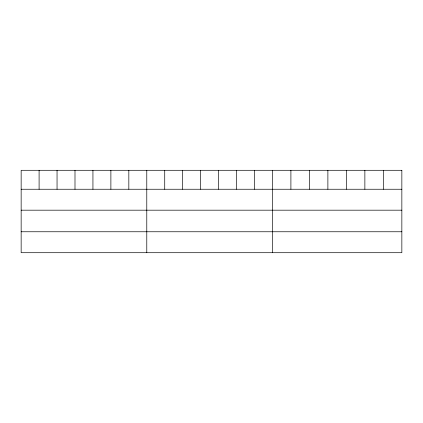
<?xml version="1.0" encoding="UTF-8"?>
<svg xmlns="http://www.w3.org/2000/svg" width="423" height="423" viewBox="0 0 423 423"><rect width="100%" height="100%" fill="white"/><g stroke="black" fill="none" stroke-linecap="round" stroke-linejoin="round"><path stroke-width="0.63" d="M21.15 189.245L401.85 189.245M21.15 210.183L401.85 210.183M21.15 231.762L401.85 231.762M383.36 170.295L383.36 189.245M364.869 170.295L364.869 189.245M346.379 170.295L346.379 189.245M327.883 170.295L327.883 189.245M309.393 170.295L309.393 189.245M290.902 170.295L290.902 189.245M272.412 170.295L272.412 252.705M254.466 170.295L254.466 189.245M236.515 170.295L236.515 189.245M218.569 170.295L218.569 189.245M200.624 170.295L200.624 189.245M182.678 170.295L182.678 189.245M164.727 170.295L164.727 189.245M146.781 170.295L146.781 252.705M128.835 170.295L128.835 189.245M110.884 170.295L110.884 189.245M92.938 170.295L92.938 189.245M74.993 170.295L74.993 189.245M57.047 170.295L57.047 189.245M39.096 170.295L39.096 189.245M401.85 170.295L21.15 170.295L21.15 252.705L401.85 252.705L401.85 170.295"/></g></svg>
